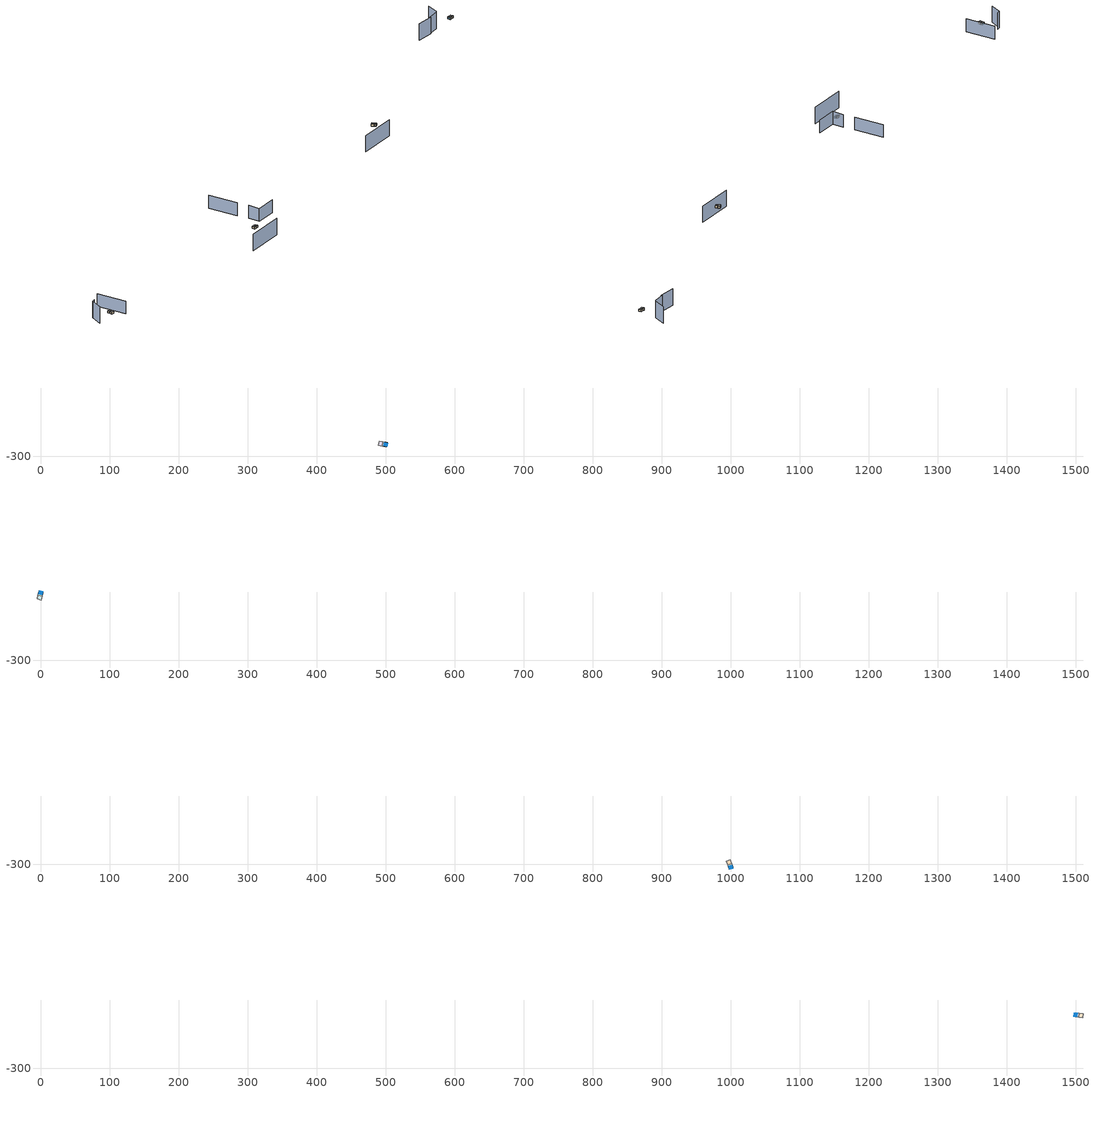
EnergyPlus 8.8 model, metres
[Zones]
1Perim
 floor adiabatic (115mmSandLimeBrick): 499.44,-285.72 494.88,-285.01 495.8,-279.08 500.36,-279.79 z0
 wall outside (U0-5): 499.44,-285.72 500.36,-279.79 z0:4.4
 wall to 1Core (115mmSandLimeBrick): 495.8,-279.08 494.88,-285.01 z0:4.4
 wall adiabatic (115mmSandLimeBrick): 500.36,-279.79 495.8,-279.08 / 494.88,-285.01 499.44,-285.72 z0:4.4
 window (Single): 499.46,-285.62 500.35,-279.89 z0.85:3.58
 ceiling adiabatic (115mmSandLimeBrick): 499.44,-285.72 500.36,-279.79 496.37,-279.17 495.45,-285.1 z4.4
 roof outside (U0-4): 495.45,-285.1 496.37,-279.17 495.8,-279.08 494.88,-285.01 z4.4
1Core
 floor adiabatic (115mmSandLimeBrick): 494.88,-285.01 489.27,-284.14 490.2,-278.21 495.8,-279.08 z0
 wall adiabatic (115mmSandLimeBrick): 495.8,-279.08 490.2,-278.21 489.27,-284.14 494.88,-285.01 z0:4.4
 ceiling adiabatic (115mmSandLimeBrick): 494.88,-285.01 495.8,-279.08 490.9,-278.32 489.97,-284.25 z4.4
 roof outside (U0-4): 489.97,-284.25 490.9,-278.32 490.2,-278.21 489.27,-284.14 z4.4
0Perim
 floor adiabatic (115mmSandLimeBrick): 2.88,-202.58 1.7,-207.05 -4.11,-205.51 -2.93,-201.05 z8.8
 wall outside (U0-5): 2.88,-202.58 -2.93,-201.05 z8.8:13.21
 wall to 0Core (115mmSandLimeBrick): -4.11,-205.51 1.7,-207.05 z8.8:13.21
 wall adiabatic (115mmSandLimeBrick): -2.93,-201.05 -4.11,-205.51 / 1.7,-207.05 2.88,-202.58 z8.8:13.21
 window (Single): 2.78,-202.56 -2.83,-201.07 z9.65:12.39
 ceiling adiabatic (115mmSandLimeBrick): 2.88,-202.58 -2.93,-201.05 -3.96,-204.96 1.84,-206.49 z13.21
 roof outside (U0-4): 1.84,-206.49 -3.96,-204.96 -4.11,-205.51 1.7,-207.05 z13.21
0Core
 floor adiabatic (115mmSandLimeBrick): 1.7,-207.05 0.25,-212.53 -5.55,-211 -4.11,-205.51 z8.8
 wall adiabatic (115mmSandLimeBrick): -4.11,-205.51 -5.55,-211 0.25,-212.53 1.7,-207.05 z8.8:13.21
 ceiling adiabatic (115mmSandLimeBrick): 1.7,-207.05 -4.11,-205.51 -5.37,-210.31 0.43,-211.84 z13.21
 roof outside (U0-4): 0.43,-211.84 -5.37,-210.31 -5.55,-211 0.25,-212.53 z13.21
2Perim
 floor adiabatic (115mmSandLimeBrick): 997.12,-305.06 995.67,-300.68 1001.37,-298.79 1002.82,-303.18 z13.21
 wall outside (U0-5): 997.12,-305.06 1002.82,-303.18 z13.21:17.61
 wall to 2Core (115mmSandLimeBrick): 1001.37,-298.79 995.67,-300.68 z13.21:17.61
 wall adiabatic (115mmSandLimeBrick): 1002.82,-303.18 1001.37,-298.79 / 995.67,-300.68 997.12,-305.06 z13.21:17.61
 window (Single): 997.22,-305.03 1002.72,-303.21 z14.06:16.79
 ceiling adiabatic (115mmSandLimeBrick): 997.12,-305.06 1002.82,-303.18 1001.55,-299.34 995.85,-301.22 z17.61
 roof outside (U0-4): 995.85,-301.22 1001.55,-299.34 1001.37,-298.79 995.67,-300.68 z17.61
2Core
 floor adiabatic (115mmSandLimeBrick): 995.67,-300.68 993.89,-295.29 999.58,-293.41 1001.37,-298.79 z13.21
 wall adiabatic (115mmSandLimeBrick): 1001.37,-298.79 999.58,-293.41 993.89,-295.29 995.67,-300.68 z13.21:17.61
 ceiling adiabatic (115mmSandLimeBrick): 995.67,-300.68 1001.37,-298.79 999.81,-294.08 994.11,-295.97 z17.61
 roof outside (U0-4): 994.11,-295.97 999.81,-294.08 999.58,-293.41 993.89,-295.29 z17.61
3Perim
 floor adiabatic (115mmSandLimeBrick): 1500.46,-219.45 1505.05,-220 1504.33,-225.96 1499.74,-225.4 z17.61
 wall outside (U0-5): 1500.46,-219.45 1499.74,-225.4 z17.61:22.01
 wall to 3Core (115mmSandLimeBrick): 1504.33,-225.96 1505.05,-220 z17.61:22.01
 wall adiabatic (115mmSandLimeBrick): 1499.74,-225.4 1504.33,-225.96 / 1505.05,-220 1500.46,-219.45 z17.61:22.01
 window (Single): 1500.45,-219.55 1499.75,-225.3 z18.46:21.19
 ceiling adiabatic (115mmSandLimeBrick): 1500.46,-219.45 1499.74,-225.4 1503.75,-225.89 1504.47,-219.93 z22.01
 roof outside (U0-4): 1504.47,-219.93 1503.75,-225.89 1504.33,-225.96 1505.05,-220 z22.01
3Core
 floor adiabatic (115mmSandLimeBrick): 1505.05,-220 1510.67,-220.68 1509.95,-226.64 1504.33,-225.96 z17.61
 wall adiabatic (115mmSandLimeBrick): 1504.33,-225.96 1509.95,-226.64 1510.67,-220.68 1505.05,-220 z17.61:22.01
 ceiling adiabatic (115mmSandLimeBrick): 1505.05,-220 1504.33,-225.96 1509.25,-226.55 1509.97,-220.6 z22.01
 roof outside (U0-4): 1509.97,-220.6 1509.25,-226.55 1509.95,-226.64 1510.67,-220.68 z22.01
shading: 32.63,-161.23 24.78,-226.66 / 530.89,-251.82 525.63,-276.31 / 525.63,-276.31 573.64,-282.03 / 539.31,-161.23 531.46,-226.66 z0:27.27; -35.28,-199.67 -19.84,-176.71 / -19.84,-176.71 -11.14,-175.96 / 1489.18,-199.67 1504.62,-176.71 / 1458.2,-200.1 1484.33,-202.32 / 1421.66,-195.36 1457.91,-202.52 z0:35.22; 511.17,-321.36 424.26,-311.56 / 1021.41,-321.36 934.51,-311.56 z-13.82:21.18
[Site:GroundTemperature:BuildingSurface]
14, 14, 14, 14, 14, 14, 14, 14, 14, 14, 14, 14
[Site:GroundReflectance]
0.2, 0.2, 0.2, 0.2, 0.2, 0.2, 0.2, 0.2, 0.2, 0.2, 0.2, 0.2
[Site:GroundReflectance:SnowModifier]
1, 1
[Building]
Building: North Axis {deg}=0; Terrain=Suburbs; Loads Convergence Tolerance Value=.04; Temperature Convergence Tolerance Value {deltaC}=.4; Solar Distribution=MinimalShadowing; Maximum Number of Warmup Days=25
[Construction]
115mmSandLimeBrick: Plaster_0.005_115mmSandLimeBrick, Sand-Lime Brick_0.08_115mmSandLimeBrick, Plaster_0.08_115mmSandLimeBrick
U0-5: XPS Board_0.01_U0-5, General Concrete_0.2_U0-5
U0-4: XPS Board_0.06_U0-4, General Concrete_0.2_U0-4
Single: Generic Clear Glass 6mm_0.006_Single
[Material] Roughness=Rough; Thermal Absorptance=0.9
Name | Thickness {m} | Conductivity {W/m-K} | Density {kg/m3} | Specific Heat {J/kg-K} | Solar Absorptance | Visible Absorptance
Plaster_0.005_115mmSandLimeBrick | 0.005 | 1 | 2000 | 1130 | 0.6 | 0.6
Sand-Lime Brick_0.08_115mmSandLimeBrick | 0.08 | 0.56 | 1200 | 1000 | 0.6 | 0.6
Plaster_0.08_115mmSandLimeBrick | 0.08 | 1 | 2000 | 1130 | 0.6 | 0.6
XPS Board_0.01_U0-5 | 0.01 | 0.034 | 35 | 1400 | 0.6 | 0.6
General Concrete_0.2_U0-5; General Concrete_0.2_U0-4 | 0.2 | 2 | 2400 | 950 | 0.7 | 0.7
XPS Board_0.06_U0-4 | 0.06 | 0.034 | 35 | 1400 | 0.6 | 0.6
[WindowMaterial:Glazing]
Generic Clear Glass 6mm_0.006_Single: Optical Data Type=SpectralAverage; Window Glass Spectral Data Set=SpectralAverage; Thickness {m}=0.006; Solar Transmittance at Normal Incidence=0.68; Front Side Solar Reflectance at Normal Incidence=0.09; Back Side Solar Reflectance at Normal Incidence=0.1; Visible Transmittance at Normal Incidence=0.81; Front Side Visible Reflectance at Normal Incidence=0.11; Back Side Visible Reflectance at Normal Incidence=0.12; Infrared Transmittance at Normal Incidence=0; Front Side Infrared Hemispherical Emissivity=0.2; Back Side Infrared Hemispherical Emissivity=0.2; Conductivity {W/m-K}=0.9; Dirt Correction Factor for Solar and Visible Transmittance=1
[EnergyManagementSystem:Sensor]
Name | Output:Variable or Output:Meter Index Key | Output:Variable or Output:Meter
OutdoorTemp | Environment | Site Outdoor Air Drybulb Temperature
OutdoorRelHumid | Environment | Site Outdoor Air Relative Humidity
USRNATVENT_0Perim; USRNATVENT_1Perim; USRNATVENT_2Perim; USRNATVENT_3Perim | AllOff | Schedule Value
[Zone] Type=1; Multiplier=1; Zone Inside Convection Algorithm=TARP; Zone Outside Convection Algorithm=DOE-2
Name | Volume {m3} | Floor Area {m2}
0Perim; 1Perim; 2Perim; 3Perim | 122.022 | 27.7165
0Core; 1Core; 2Core; 3Core | 149.733 | 34.0109
[People] Number of People Schedule=AllOn; Number of People Calculation Method=People/Area; People per Zone Floor Area {person/m2}=0.5; Fraction Radiant=0.3; Sensible Heat Fraction=AUTOCALCULATE; Carbon Dioxide Generation Rate {m3/s-W}=3.82e-08; Enable ASHRAE 55 Comfort Warnings=No; Mean Radiant Temperature Calculation Type=ZoneAveraged; Clothing Insulation Calculation Method=DynamicClothingModelASHRAE55; Thermal Comfort Model 1 Type=AdaptiveASH55
Name | Zone or ZoneList | Activity Level Schedule | Work Efficiency Schedule | Air Velocity Schedule
People 0Perim | 0Perim | 0PerimPeopleActivity | 0PerimWorkEfficiency | 0PerimAirVelocity
People 0Core | 0Core | 0CorePeopleActivity | 0CoreWorkEfficiency | 0CoreAirVelocity
People 1Perim | 1Perim | 1PerimPeopleActivity | 1PerimWorkEfficiency | 1PerimAirVelocity
People 1Core | 1Core | 1CorePeopleActivity | 1CoreWorkEfficiency | 1CoreAirVelocity
People 2Perim | 2Perim | 2PerimPeopleActivity | 2PerimWorkEfficiency | 2PerimAirVelocity
People 2Core | 2Core | 2CorePeopleActivity | 2CoreWorkEfficiency | 2CoreAirVelocity
People 3Perim | 3Perim | 3PerimPeopleActivity | 3PerimWorkEfficiency | 3PerimAirVelocity
People 3Core | 3Core | 3CorePeopleActivity | 3CoreWorkEfficiency | 3CoreAirVelocity
[ElectricEquipment] Schedule=AllOn; Design Level Calculation Method=Watts/Area; Watts per Zone Floor Area {W/m2}=35; Fraction Latent=0; Fraction Radiant=.2; Fraction Lost=0
Name | Zone or ZoneList
0Perim Equipment 1 | 0Perim
0Core Equipment 1 | 0Core
1Perim Equipment 1 | 1Perim
1Core Equipment 1 | 1Core
2Perim Equipment 1 | 2Perim
2Core Equipment 1 | 2Core
3Perim Equipment 1 | 3Perim
3Core Equipment 1 | 3Core
[Lights] Schedule=AllOn; Design Level Calculation Method=Watts/Area; Watts per Zone Floor Area {W/m2}=15; Return Air Fraction=0; Fraction Radiant=.42; Fraction Visible=.18; Fraction Replaceable=1
Name | Zone or ZoneList
0Perim General lighting | 0Perim
0Core General lighting | 0Core
1Perim General lighting | 1Perim
1Core General lighting | 1Core
2Perim General lighting | 2Perim
2Core General lighting | 2Core
3Perim General lighting | 3Perim
3Core General lighting | 3Core
[ZoneControl:Thermostat]
Name | Zone or ZoneList | Control Type Schedule | Control 1
0Perim Thermostat | 0Perim | 0PerimZoneControlTypeSched | Dual Setpoint - Zone 0Perim
0Core Thermostat | 0Core | 0CoreZoneControlTypeSched | Dual Setpoint - Zone 0Core
1Perim Thermostat | 1Perim | 1PerimZoneControlTypeSched | Dual Setpoint - Zone 1Perim
1Core Thermostat | 1Core | 1CoreZoneControlTypeSched | Dual Setpoint - Zone 1Core
2Perim Thermostat | 2Perim | 2PerimZoneControlTypeSched | Dual Setpoint - Zone 2Perim
2Core Thermostat | 2Core | 2CoreZoneControlTypeSched | Dual Setpoint - Zone 2Core
3Perim Thermostat | 3Perim | 3PerimZoneControlTypeSched | Dual Setpoint - Zone 3Perim
3Core Thermostat | 3Core | 3CoreZoneControlTypeSched | Dual Setpoint - Zone 3Core
[ThermostatSetpoint:DualSetpoint]
Name | Heating Setpoint Temperature Schedule | Cooling Setpoint Temperature Schedule
Dual Setpoint - Zone 0Perim | 0PerimHeating_SP_Sch | 0PerimCooling_SP_Sch
Dual Setpoint - Zone 0Core | 0CoreHeating_SP_Sch | 0CoreCooling_SP_Sch
Dual Setpoint - Zone 1Perim | 1PerimHeating_SP_Sch | 1PerimCooling_SP_Sch
Dual Setpoint - Zone 1Core | 1CoreHeating_SP_Sch | 1CoreCooling_SP_Sch
Dual Setpoint - Zone 2Perim | 2PerimHeating_SP_Sch | 2PerimCooling_SP_Sch
Dual Setpoint - Zone 2Core | 2CoreHeating_SP_Sch | 2CoreCooling_SP_Sch
Dual Setpoint - Zone 3Perim | 3PerimHeating_SP_Sch | 3PerimCooling_SP_Sch
Dual Setpoint - Zone 3Core | 3CoreHeating_SP_Sch | 3CoreCooling_SP_Sch
[Zone equipment]
0Perim: 0Perim Ideal Loads Air
0Core: 0Core Ideal Loads Air
1Perim: 1Perim Ideal Loads Air
1Core: 1Core Ideal Loads Air
2Perim: 2Perim Ideal Loads Air
2Core: 2Core Ideal Loads Air
3Perim: 3Perim Ideal Loads Air
3Core: 3Core Ideal Loads Air
[ZoneHVAC:IdealLoadsAirSystem] Maximum Heating Supply Air Temperature {C}=30; Minimum Cooling Supply Air Temperature {C}=18; Maximum Heating Supply Air Humidity Ratio {kgWater/kgDryAir}=0.01; Minimum Cooling Supply Air Humidity Ratio {kgWater/kgDryAir}=0.008; Heating Limit=NoLimit; Maximum Heating Air Flow Rate {m3/s}=100; Cooling Limit=NoLimit; Maximum Cooling Air Flow Rate {m3/s}=100; Heating Availability Schedule=AllOn; Cooling Availability Schedule=AllOn; Dehumidification Control Type=None; Humidification Control Type=None; Demand Controlled Ventilation Type=OccupancySchedule; Outdoor Air Economizer Type=NoEconomizer; Heat Recovery Type=None; Sensible Heat Recovery Effectiveness=0.7; Latent Heat Recovery Effectiveness=0.65
Name | Design Specification Outdoor Air Object
0Perim Ideal Loads Air | 0PerimMinFreshAir
0Core Ideal Loads Air | 0CoreMinFreshAir
1Perim Ideal Loads Air | 1PerimMinFreshAir
1Core Ideal Loads Air | 1CoreMinFreshAir
2Perim Ideal Loads Air | 2PerimMinFreshAir
2Core Ideal Loads Air | 2CoreMinFreshAir
3Perim Ideal Loads Air | 3PerimMinFreshAir
3Core Ideal Loads Air | 3CoreMinFreshAir
[DesignSpecification:OutdoorAir] Outdoor Air Method=Sum; Outdoor Air Flow per Person {m3/s-person}=0.002; Outdoor Air Flow per Zone Floor Area {m3/s-m2}=0.002; Outdoor Air Schedule=AllOn
0PerimMinFreshAir; 0CoreMinFreshAir; 1PerimMinFreshAir; 1CoreMinFreshAir; 2PerimMinFreshAir; 2CoreMinFreshAir; 3PerimMinFreshAir; 3CoreMinFreshAir
[ZoneVentilation:DesignFlowRate] Schedule=AllOn; Design Flow Rate Calculation Method=AirChanges/Hour; Air Changes per Hour {1/hr}=0; Ventilation Type=NATURAL; Fan Pressure Rise {Pa}=0; Fan Total Efficiency=1; Constant Term Coefficient=1; Temperature Term Coefficient=0; Velocity Term Coefficient=0; Velocity Squared Term Coefficient=0; Minimum Indoor Temperature {C}=18; Delta Temperature {deltaC}=1; Maximum Wind Speed {m/s}=40
Name | Zone or ZoneList
0Perim ScheduledVent | 0Perim
1Perim ScheduledVent | 1Perim
2Perim ScheduledVent | 2Perim
3Perim ScheduledVent | 3Perim
[EnergyManagementSystem:Actuator] Actuated Component Type=Schedule:Constant; Actuated Component Control Type=Schedule Value
Name | Actuated Component Unique
NATVENT_AVAIL_SCHED_ACTUATOR_0Perim | NATVENT_AVAIL_SCHED_0Perim
NATVENT_AVAIL_SCHED_ACTUATOR_1Perim | NATVENT_AVAIL_SCHED_1Perim
NATVENT_AVAIL_SCHED_ACTUATOR_2Perim | NATVENT_AVAIL_SCHED_2Perim
NATVENT_AVAIL_SCHED_ACTUATOR_3Perim | NATVENT_AVAIL_SCHED_3Perim
[EnergyManagementSystem:ProgramCallingManager]
My 0Perim_Setpoint_Schedule_Calculator_Example: BeginTimestepBeforePredictor; 0Perim_ErlEnforceBinary
My 1Perim_Setpoint_Schedule_Calculator_Example: BeginTimestepBeforePredictor; 1Perim_ErlEnforceBinary
My 2Perim_Setpoint_Schedule_Calculator_Example: BeginTimestepBeforePredictor; 2Perim_ErlEnforceBinary
My 3Perim_Setpoint_Schedule_Calculator_Example: BeginTimestepBeforePredictor; 3Perim_ErlEnforceBinary
[EnergyManagementSystem:Program]
0Perim_ErlEnforceBinary: IF (USRNATVENT_0Perim > 0); Set NATVENT_AVAIL_SCHED_ACTUATOR_0Perim = 1; ELSE; Set NATVENT_AVAIL_SCHED_ACTUATOR_0Perim = 0; ENDIF
1Perim_ErlEnforceBinary: IF (USRNATVENT_1Perim > 0); Set NATVENT_AVAIL_SCHED_ACTUATOR_1Perim = 1; ELSE; Set NATVENT_AVAIL_SCHED_ACTUATOR_1Perim = 0; ENDIF
2Perim_ErlEnforceBinary: IF (USRNATVENT_2Perim > 0); Set NATVENT_AVAIL_SCHED_ACTUATOR_2Perim = 1; ELSE; Set NATVENT_AVAIL_SCHED_ACTUATOR_2Perim = 0; ENDIF
3Perim_ErlEnforceBinary: IF (USRNATVENT_3Perim > 0); Set NATVENT_AVAIL_SCHED_ACTUATOR_3Perim = 1; ELSE; Set NATVENT_AVAIL_SCHED_ACTUATOR_3Perim = 0; ENDIF
[ZoneVentilation:WindandStackOpenArea] Opening Area {m2}=12.6792; Opening Effectiveness=0; Effective Angle {deg}=0; Height Difference {m}=0.683148; Discharge Coefficient for Opening=0.6; Minimum Indoor Temperature {C}=24; Maximum Indoor Temperature {C}=100; Delta Temperature {deltaC}=1; Minimum Outdoor Temperature {C}=22; Maximum Outdoor Temperature {C}=26; Maximum Wind Speed {m/s}=40
Name | Zone | Opening Area Fraction Schedule
0PerimNatVent_Buoy | 0Perim | NATVENT_AVAIL_SCHED_0Perim
1PerimNatVent_Buoy | 1Perim | NATVENT_AVAIL_SCHED_1Perim
2PerimNatVent_Buoy | 2Perim | NATVENT_AVAIL_SCHED_2Perim
3PerimNatVent_Buoy | 3Perim | NATVENT_AVAIL_SCHED_3Perim
[ZoneInfiltration:DesignFlowRate] Schedule=On; Design Flow Rate Calculation Method=AirChanges/Hour; Air Changes per Hour {1/hr}=2; Constant Term Coefficient=1; Temperature Term Coefficient=0; Velocity Term Coefficient=0; Velocity Squared Term Coefficient=0
Name | Zone or ZoneList
0PerimInfiltration | 0Perim
1PerimInfiltration | 1Perim
2PerimInfiltration | 2Perim
3PerimInfiltration | 3Perim
[WaterUse:Equipment]
Name | Peak Flow Rate {m3/s} | Flow Rate Fraction Schedule | Target Temperature Schedule | Hot Water Supply Temperature Schedule | Cold Water Supply Temperature Schedule
DHW 0Perim | 0 | equipOffice | DHW Supply Temperature 0Perim | DHW Supply Temperature 0Perim | DHW Mains Temperature 0Perim
DHW 0Core | 2.83424e-05 | 60HrWk | DHW Supply Temperature 0Core | DHW Supply Temperature 0Core | DHW Mains Temperature 0Core
DHW 1Perim | 0 | equipOffice | DHW Supply Temperature 1Perim | DHW Supply Temperature 1Perim | DHW Mains Temperature 1Perim
DHW 1Core | 2.83424e-05 | 60HrWk | DHW Supply Temperature 1Core | DHW Supply Temperature 1Core | DHW Mains Temperature 1Core
DHW 2Perim | 0 | equipOffice | DHW Supply Temperature 2Perim | DHW Supply Temperature 2Perim | DHW Mains Temperature 2Perim
DHW 2Core | 2.83424e-05 | 60HrWk | DHW Supply Temperature 2Core | DHW Supply Temperature 2Core | DHW Mains Temperature 2Core
DHW 3Perim | 0 | equipOffice | DHW Supply Temperature 3Perim | DHW Supply Temperature 3Perim | DHW Mains Temperature 3Perim
DHW 3Core | 2.83424e-05 | 60HrWk | DHW Supply Temperature 3Core | DHW Supply Temperature 3Core | DHW Mains Temperature 3Core
[Schedule:Constant]
On: On/Off, 1
0PerimPeopleActivity; 0CorePeopleActivity; 1PerimPeopleActivity; 1CorePeopleActivity; 2PerimPeopleActivity; 2CorePeopleActivity; 3PerimPeopleActivity; 3CorePeopleActivity: Any Number, 125.28
0PerimAirVelocity; 0CoreAirVelocity; 1PerimAirVelocity; 1CoreAirVelocity; 2PerimAirVelocity; 2CoreAirVelocity; 3PerimAirVelocity; 3CoreAirVelocity: Any Number, 0.2
0PerimWorkEfficiency; 0CoreWorkEfficiency; 1PerimWorkEfficiency; 1CoreWorkEfficiency; 2PerimWorkEfficiency; 2CoreWorkEfficiency; 3PerimWorkEfficiency; 3CoreWorkEfficiency: Any Number, 0
0PerimHeating_SP_Sch; 0PerimCooling_SP_Sch; 0CoreHeating_SP_Sch; 0CoreCooling_SP_Sch; 1PerimHeating_SP_Sch; 1PerimCooling_SP_Sch; 1CoreHeating_SP_Sch; 1CoreCooling_SP_Sch; 2PerimHeating_SP_Sch; 2PerimCooling_SP_Sch; 2CoreHeating_SP_Sch; 2CoreCooling_SP_Sch; 3PerimHeating_SP_Sch; 3PerimCooling_SP_Sch; 3CoreHeating_SP_Sch; 3CoreCooling_SP_Sch: Temperature, 24
0PerimZoneControlTypeSched; 0CoreZoneControlTypeSched; 1PerimZoneControlTypeSched; 1CoreZoneControlTypeSched; 2PerimZoneControlTypeSched; 2CoreZoneControlTypeSched; 3PerimZoneControlTypeSched; 3CoreZoneControlTypeSched: Any Number, 4
NATVENT_AVAIL_SCHED_0Perim; NATVENT_AVAIL_SCHED_1Perim; NATVENT_AVAIL_SCHED_2Perim; NATVENT_AVAIL_SCHED_3Perim: Fraction, 1
DHW Supply Temperature 0Perim; DHW Supply Temperature 0Core; DHW Supply Temperature 1Perim; DHW Supply Temperature 1Core; DHW Supply Temperature 2Perim; DHW Supply Temperature 2Core; DHW Supply Temperature 3Perim; DHW Supply Temperature 3Core: Temperature, 65
DHW Mains Temperature 0Perim; DHW Mains Temperature 0Core; DHW Mains Temperature 1Perim; DHW Mains Temperature 1Core; DHW Mains Temperature 2Perim; DHW Mains Temperature 2Core; DHW Mains Temperature 3Perim; DHW Mains Temperature 3Core: Temperature, 10
[Schedule:Year]
AllOn: AllOn, 1, 1, 12, 31
equipOffice: equipOffice, 1, 1, 12, 31
AllOff: AllOff, 1, 1, 12, 31
60HrWk: 60HrWk, 1, 1, 12, 31
[Schedule:Week:Daily]
AllOn: AllOn, AllOn, AllOn, AllOn, AllOn, AllOn, AllOn, AllOn, AllOn, AllOn, AllOn, AllOn
equipOffice: equipOfficeWeekEnd, equipOffice, equipOffice, equipOffice, equipOffice, equipOffice, equipOfficeWeekEnd, equipOfficeWeekEnd, equipOffice, equipOffice, equipOffice, equipOffice
AllOff: AllOff, AllOff, AllOff, AllOff, AllOff, AllOff, AllOff, AllOff, AllOff, AllOff, AllOff, AllOff
60HrWk: 60HrWkDay, 60HrWkDay, 60HrWkDay, 60HrWkDay, 60HrWkDay, 60HrWkDay, 60HrWkDay, 60HrWkDay, 60HrWkDay, 60HrWkDay, 60HrWkDay, 60HrWkDay
[Schedule:Day:Hourly]
AllOn: 1, 1, 1, 1, 1, 1, 1, 1, 1, 1, 1, 1, 1, 1, 1, 1, 1, 1, 1, 1, 1, 1, 1, 1
equipOffice; equipOfficeWeekEnd: 0.1, 0.1, 0.1, 0.1, 0.1, 0.1, 0.1, 0.2, 0.4, 0.6, 0.8, 0.8, 0.4, 0.6, 0.8, 0.8, 0.4, 0.2, 0.1, 0.1, 0.1, 0.1, 0.1, 0.1
AllOff: 0, 0, 0, 0, 0, 0, 0, 0, 0, 0, 0, 0, 0, 0, 0, 0, 0, 0, 0, 0, 0, 0, 0, 0
60HrWkDay: 0.2, 0.2, 0.2, 0.2, 0.2, 0.2, 0.2, 0.4, 0.8, 0.8, 1, 1, 0.8, 1, 1, 1, 0.8, 0.4, 0.2, 0.2, 0.2, 0.2, 0.2, 0.2
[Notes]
----  This file was generated with Archsim v.4.0.2.17
-------------------------ERL SENSORS--------------------------
115mmSandLimeBrick GasType: Partition
